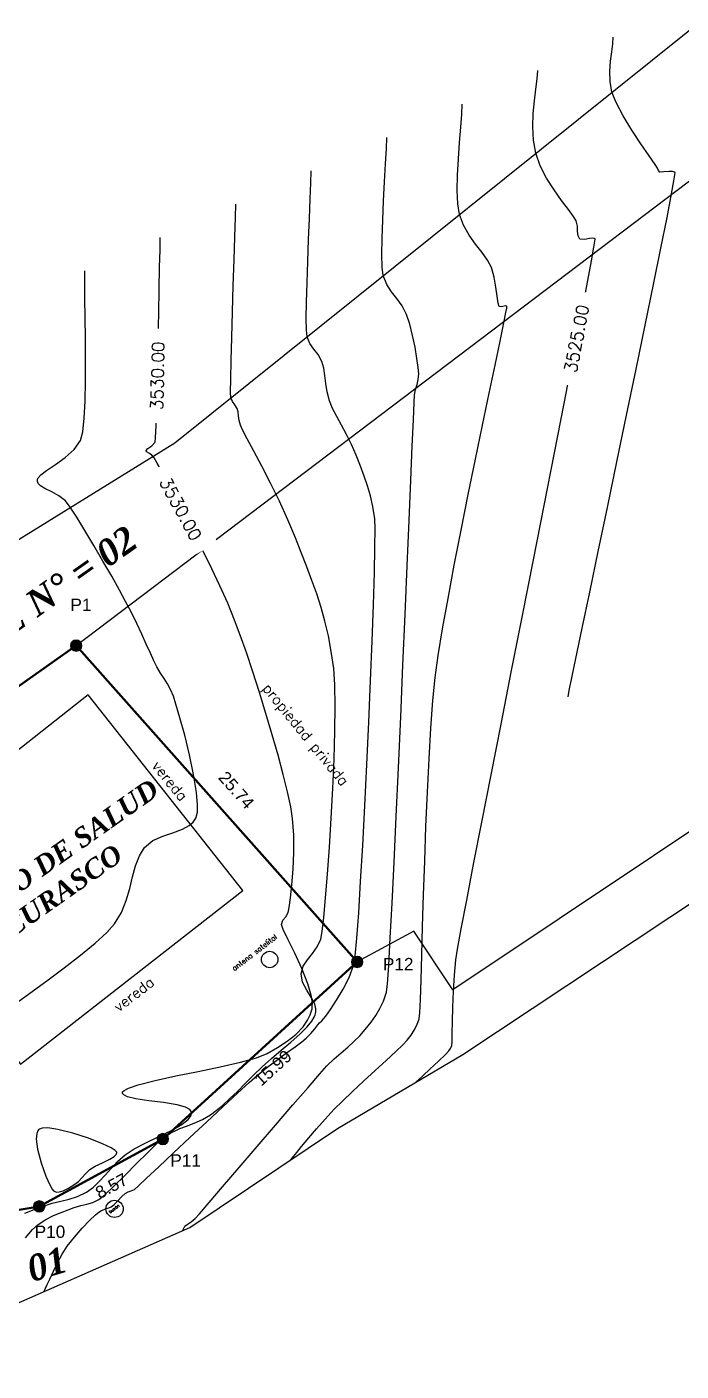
# Model space of a CAD drawing. Header units: metres. Extents: x 762293 to 762676, y 8443927 to 8444216.
# Drawn here: x 762521.7 to 762561.5, y 8443951.2 to 8444033 of the extents above; entities that cross this region are included whole.
import ezdxf
from ezdxf.enums import TextEntityAlignment as Align

# ---------------------------------------------------------------- set-up
doc = ezdxf.new("R2010")
doc.units = ezdxf.units.M
for name, color, linetype, lineweight in [('BLOQUES', 4, 'Continuous', 30), ('COTAS', 40, 'Continuous', 5), ('CUADROS', 9, 'Continuous', 20)]:
    doc.layers.add(name, color=color, linetype=linetype, lineweight=lineweight)
for name, color, linetype in [('C-PROP-BRNG', 92, 'Continuous'), ('C-TOPO', 7, 'Continuous'), ('C-TOPO-MAJR', 9, 'Continuous'), ('C-TOPO-TEXT', 7, 'Continuous'), ('CALLES', 7, 'Continuous'), ('V-BLDG-OTLN', 170, 'Continuous')]:
    doc.layers.add(name, color=color, linetype=linetype)
doc.layers.add('CERCO', color=7, linetype='Continuous', lineweight=50, true_color=0xf6541e)
doc.styles.add('COTAS', font='arial.ttf')
doc.styles.add('CUADROS', font='arial.ttf')
doc.styles.add('ROMANT', font='romant.shx')
doc.styles.get("Standard").update_dxf_attribs({"font": 'simplex.shx'})

# ---------------------------------------------------------------- blocks, each defined once
blk = doc.blocks.new('*U93')
at = {"layer": 'C-TOPO-MAJR', "color": 9, "linetype": 'Continuous', "lineweight": -3, "insert": (762555.132, 8444014.042, 3525), "char_height": 0.75, "width": 4.47286, "attachment_point": 5, "rotation": 79.05986, "bg_fill": 3, "box_fill_scale": 1.846667, "bg_fill_color": 256, "bg_fill_true_color": 13158600, "bg_fill_transparency": 0}
blk.add_mtext('3525.00', dxfattribs=at)
blk = doc.blocks.new('*U94')
at = {"layer": 'C-TOPO-MAJR', "color": 9, "linetype": 'Continuous', "lineweight": -3, "insert": (762529.63, 8444011.782, 3530), "char_height": 0.75, "width": 4.47286, "attachment_point": 5, "rotation": 88.68698, "bg_fill": 3, "box_fill_scale": 1.846667, "bg_fill_color": 256, "bg_fill_true_color": 13158600, "bg_fill_transparency": 0}
blk.add_mtext('3530.00', dxfattribs=at)
blk = doc.blocks.new('*U97')
at = {"layer": 'C-TOPO-MAJR', "color": 9, "linetype": 'Continuous', "lineweight": -3, "insert": (762531.04, 8444003.681, 3530), "char_height": 0.75, "width": 4.47286, "attachment_point": 5, "rotation": 298.27453, "bg_fill": 3, "box_fill_scale": 1.846667, "bg_fill_color": 256, "bg_fill_true_color": 13158600, "bg_fill_transparency": 0}
blk.add_mtext('3530.00', dxfattribs=at)

msp = doc.modelspace()

# ---------------------------------------------------------------- hatches: boundary and pattern name
at = {"layer": 'V-BLDG-OTLN'}
h = msp.add_hatch(color=256, dxfattribs=at)
h.dxf.hatch_style = 1
h.set_gradient(color1=(0, 0, 255), color2=(255, 255, 0), tint=1, name='SPHERICAL')
h.paths.add_polyline_path([(762524.336, 8443995.361, 1), (762525.036, 8443995.361, 1)])
h = msp.add_hatch(color=256, dxfattribs=at)
h.dxf.hatch_style = 1
h.set_gradient(color1=(0, 0, 255), color2=(255, 255, 0), tint=1, name='SPHERICAL')
h.paths.add_polyline_path([(762541.427, 8443976.109, 1), (762542.127, 8443976.109, 1)])
h = msp.add_hatch(color=256, dxfattribs=at)
h.dxf.hatch_style = 1
h.set_gradient(color1=(0, 0, 255), color2=(255, 255, 0), tint=1, name='SPHERICAL')
h.paths.add_polyline_path([(762529.61, 8443965.331, 1), (762530.31, 8443965.331, 1)])
h = msp.add_hatch(color=256, dxfattribs=at)
h.dxf.hatch_style = 1
h.set_gradient(color1=(0, 0, 255), color2=(255, 255, 0), tint=1, name='SPHERICAL')
h.paths.add_polyline_path([(762522.089, 8443961.232, 1), (762522.789, 8443961.232, 1)])

# ---------------------------------------------------------------- linework, layer by layer
at = {"flags": 128}
for points in [[(762459.175, 8443997.769), (762482.649, 8443985.341), (762492.418, 8443984.757), (762497.165, 8443984.71), (762519.649, 8444000.885), (762530.688, 8444007.703), (762566.388, 8444036.37), (762586.801, 8444049.523), (762566.024, 8444072.052), (762532.686, 8444051.44), (762505.359, 8444029.615), (762471.976, 8444011.452), (762459.175, 8443997.769)], [(762612.203, 8444019.672), (762576.896, 8443993.984), (762554.069, 8443978.731), (762547.604, 8443974.41), (762545.218, 8443977.98), (762541.777, 8443976.109)], [(762454.135, 8443991.398), (762472.225, 8443982.463), (762477.758, 8443977.263), (762499.159, 8443954.793), (762510.139, 8443951.207), (762518.144, 8443954.046), (762531.592, 8443959.953), (762540.577, 8443965.978), (762548.206, 8443970.473), (762588.16, 8443996.985), (762615.552, 8444016.076)]]:
    msp.add_lwpolyline(points, dxfattribs=at)
at = {"elevation": 3531.146, "flags": 128}
msp.add_lwpolyline([(762524.686, 8443995.361), (762568.521, 8444028.6)], dxfattribs=at)
for centre, radius in [((762536.455, 8443976.257), 0.5), ((762527.02, 8443961.083, 3527.739), 0.526)]:
    msp.add_circle(centre, radius)
at = {"layer": 'BLOQUES', "elevation": 3530.521, "flags": 128}
msp.add_lwpolyline([(762521.296, 8443969.88), (762534.823, 8443980.462), (762525.417, 8443992.363), (762511.962, 8443981.757), (762521.296, 8443969.88)], dxfattribs=at)
at = {"layer": 'C-TOPO', "color": 92, "linetype": 'Continuous', "lineweight": -3, "true_color": 0x00e000}
for points, elevation in [([(762554.604, 8443992.25), (762554.632, 8443992.388), (762554.703, 8443992.73), (762554.843, 8443993.404), (762555.087, 8443994.576), (762555.472, 8443996.423), (762555.931, 8443998.622), (762556.447, 8444001.096), (762557.004, 8444003.766), (762557.584, 8444006.555), (762558.171, 8444009.385), (762558.749, 8444012.177), (762559.3, 8444014.855), (762559.807, 8444017.339), (762560.255, 8444019.553), (762560.627, 8444021.418), (762560.905, 8444022.857), (762561.049, 8444023.649), (762561.106, 8444024.007), (762561.117, 8444024.124), (762561.114, 8444024.144), (762561.078, 8444024.176), (762560.969, 8444024.215), (762560.749, 8444024.224), (762560.433, 8444024.192), (762560.195, 8444024.179), (762560.113, 8444024.286), (762560.049, 8444024.424), (762559.897, 8444024.643), (762559.534, 8444025.163), (762559.039, 8444025.893), (762558.488, 8444026.739), (762557.959, 8444027.61), (762557.529, 8444028.412), (762557.276, 8444029.053), (762557.169, 8444029.683), (762557.15, 8444030.318), (762557.191, 8444030.932), (762557.26, 8444031.498), (762557.327, 8444031.99), (762557.361, 8444032.382)], 3524), ([(762537.724, 8443964.065), (762537.779, 8443964.128), (762537.897, 8443964.269), (762538.097, 8443964.508), (762538.4, 8443964.875), (762538.831, 8443965.394), (762539.312, 8443965.96), (762539.832, 8443966.55), (762540.381, 8443967.142), (762540.879, 8443967.641), (762541.496, 8443968.228), (762542.18, 8443968.864), (762542.881, 8443969.507), (762543.547, 8443970.117), (762544.125, 8443970.653), (762544.564, 8443971.074), (762544.813, 8443971.339), (762545.058, 8443971.66), (762545.255, 8443971.955), (762545.414, 8443972.267), (762545.545, 8443972.64), (762545.583, 8443973.01), (762545.622, 8443973.823), (762545.664, 8443975.012), (762545.711, 8443976.513), (762545.762, 8443978.261), (762545.821, 8443980.193), (762545.888, 8443982.244), (762545.964, 8443984.348), (762546.05, 8443986.443), (762546.148, 8443988.462), (762546.259, 8443990.341), (762546.385, 8443992.017), (762546.526, 8443993.424), (762546.711, 8443994.753), (762546.976, 8443996.377), (762547.306, 8443998.232), (762547.687, 8444000.255), (762548.102, 8444002.385), (762548.537, 8444004.559), (762548.977, 8444006.713), (762549.405, 8444008.787), (762549.807, 8444010.715), (762550.167, 8444012.438), (762550.47, 8444013.89), (762550.701, 8444015.011), (762550.823, 8444015.627), (762550.873, 8444015.904), (762550.885, 8444015.993), (762550.884, 8444016.007), (762550.865, 8444016.022), (762550.815, 8444016.034), (762550.715, 8444016.019), (762550.563, 8444015.984), (762550.406, 8444016.003), (762550.347, 8444016.2), (762550.292, 8444016.62), (762550.221, 8444017.178), (762550.112, 8444017.787), (762549.945, 8444018.363), (762549.709, 8444018.813), (762549.373, 8444019.285), (762548.985, 8444019.79), (762548.595, 8444020.339), (762548.251, 8444020.941), (762548.002, 8444021.607), (762547.902, 8444022.243), (762547.869, 8444023.059), (762547.886, 8444023.994), (762547.937, 8444024.988), (762548.007, 8444025.978), (762548.081, 8444026.905), (762548.142, 8444027.706), (762548.174, 8444028.323)], 3526), ([(762531.17, 8443959.767), (762531.178, 8443959.783), (762531.197, 8443959.828), (762531.235, 8443959.914), (762531.302, 8443960.024), (762531.442, 8443960.133), (762531.679, 8443960.299), (762531.93, 8443960.501), (762532.185, 8443960.788), (762532.765, 8443961.459), (762533.593, 8443962.424), (762534.592, 8443963.592), (762535.687, 8443964.872), (762536.802, 8443966.173), (762537.861, 8443967.405), (762538.787, 8443968.477), (762539.505, 8443969.298), (762539.939, 8443969.777), (762540.375, 8443970.207), (762540.797, 8443970.582), (762541.2, 8443970.926), (762541.583, 8443971.26), (762541.941, 8443971.606), (762542.273, 8443971.988), (762542.623, 8443972.443), (762542.917, 8443972.859), (762543.165, 8443973.274), (762543.374, 8443973.729), (762543.554, 8443974.261), (762543.615, 8443974.771), (762543.695, 8443975.901), (762543.792, 8443977.567), (762543.902, 8443979.686), (762544.024, 8443982.176), (762544.154, 8443984.952), (762544.288, 8443987.932), (762544.425, 8443991.032), (762544.561, 8443994.169), (762544.694, 8443997.26), (762544.819, 8444000.221), (762544.935, 8444002.969), (762545.039, 8444005.421), (762545.127, 8444007.494), (762545.197, 8444009.104), (762545.245, 8444010.168), (762545.269, 8444010.602), (762545.335, 8444010.953), (762545.419, 8444011.253), (762545.49, 8444011.553), (762545.52, 8444011.901), (762545.492, 8444012.277), (762545.417, 8444012.841), (762545.301, 8444013.518), (762545.152, 8444014.237), (762544.979, 8444014.924), (762544.788, 8444015.508), (762544.514, 8444016.047), (762544.195, 8444016.488), (762543.869, 8444016.896), (762543.579, 8444017.339), (762543.365, 8444017.883), (762543.3, 8444018.387), (762543.279, 8444019.165), (762543.292, 8444020.147), (762543.33, 8444021.26), (762543.384, 8444022.433), (762543.446, 8444023.594), (762543.505, 8444024.673), (762543.553, 8444025.596), (762543.581, 8444026.293)], 3527), ([(762522.733, 8443956.062), (762522.762, 8443956.119), (762522.824, 8443956.247), (762522.927, 8443956.469), (762523.081, 8443956.811), (762523.303, 8443957.292), (762523.555, 8443957.804), (762523.835, 8443958.317), (762524.142, 8443958.801), (762524.572, 8443959.36), (762525.047, 8443959.899), (762525.498, 8443960.368), (762525.857, 8443960.714), (762526.056, 8443960.887), (762526.219, 8443960.984), (762526.377, 8443961.05), (762526.513, 8443961.099), (762526.672, 8443961.143), (762526.822, 8443961.2), (762526.97, 8443961.335), (762527.208, 8443961.58), (762527.464, 8443961.839), (762527.665, 8443962.015), (762527.855, 8443962.11), (762528.036, 8443962.172), (762528.227, 8443962.266), (762528.455, 8443962.467), (762528.971, 8443962.946), (762529.712, 8443963.64), (762530.612, 8443964.486), (762531.605, 8443965.42), (762532.627, 8443966.379), (762533.612, 8443967.3), (762534.494, 8443968.118), (762535.209, 8443968.772), (762535.692, 8443969.197), (762536.287, 8443969.677), (762536.897, 8443970.14), (762537.483, 8443970.568), (762538.002, 8443970.945), (762538.416, 8443971.251), (762538.683, 8443971.47), (762538.95, 8443971.747), (762539.192, 8443972.034), (762539.383, 8443972.274), (762539.496, 8443972.412), (762539.619, 8443972.522), (762539.733, 8443972.637), (762539.868, 8443972.815), (762540.153, 8443973.213), (762540.527, 8443973.775), (762540.928, 8443974.445), (762541.294, 8443975.166), (762541.563, 8443975.883), (762541.652, 8443976.453), (762541.755, 8443977.55), (762541.869, 8443979.095), (762541.99, 8443981.007), (762542.116, 8443983.204), (762542.242, 8443985.605), (762542.366, 8443988.131), (762542.483, 8443990.699), (762542.591, 8443993.229), (762542.686, 8443995.64), (762542.765, 8443997.852), (762542.824, 8443999.783), (762542.859, 8444001.352), (762542.868, 8444002.479), (762542.847, 8444003.082), (762542.735, 8444003.819), (762542.589, 8444004.478), (762542.412, 8444005.088), (762542.206, 8444005.682), (762541.975, 8444006.29), (762541.72, 8444006.943), (762541.436, 8444007.602), (762541.131, 8444008.211), (762540.824, 8444008.775), (762540.536, 8444009.301), (762540.287, 8444009.795), (762540.097, 8444010.264), (762539.955, 8444010.802), (762539.872, 8444011.314), (762539.813, 8444011.797), (762539.745, 8444012.245), (762539.631, 8444012.654), (762539.409, 8444013.07), (762539.151, 8444013.404), (762538.907, 8444013.74), (762538.728, 8444014.16), (762538.693, 8444014.55), (762538.685, 8444015.278), (762538.699, 8444016.269), (762538.731, 8444017.449), (762538.775, 8444018.741), (762538.826, 8444020.071), (762538.877, 8444021.363), (762538.925, 8444022.543), (762538.963, 8444023.535), (762538.987, 8444024.264)], 3528), ([(762521.61, 8443959.319), (762522.029, 8443959.82), (762522.362, 8443960.138), (762522.831, 8443960.439), (762523.303, 8443960.676), (762523.762, 8443960.865), (762524.189, 8443961.022), (762524.569, 8443961.162), (762524.975, 8443961.291), (762525.339, 8443961.373), (762525.692, 8443961.471), (762526.064, 8443961.647), (762526.42, 8443961.934), (762526.978, 8443962.457), (762527.654, 8443963.122), (762528.361, 8443963.832), (762529.013, 8443964.491), (762529.524, 8443965.001), (762529.808, 8443965.268), (762530.035, 8443965.439), (762530.239, 8443965.576), (762530.452, 8443965.701), (762530.702, 8443965.838), (762530.994, 8443965.966), (762531.397, 8443966.115), (762531.868, 8443966.298), (762532.368, 8443966.522), (762532.853, 8443966.8), (762533.207, 8443967.061), (762533.6, 8443967.396), (762534.029, 8443967.791), (762534.488, 8443968.234), (762534.972, 8443968.713), (762535.479, 8443969.213), (762536.002, 8443969.723), (762536.561, 8443970.233), (762537.154, 8443970.739), (762537.741, 8443971.234), (762538.283, 8443971.71), (762538.742, 8443972.162), (762539.022, 8443972.502), (762539.169, 8443972.742), (762539.232, 8443972.893), (762539.252, 8443972.967), (762539.268, 8443973.067), (762539.266, 8443973.264), (762539.193, 8443973.552), (762539.003, 8443973.927), (762538.706, 8443974.392), (762538.456, 8443974.871), (762538.374, 8443975.38), (762538.502, 8443975.852), (762538.752, 8443976.247), (762539.058, 8443976.617), (762539.354, 8443977.019), (762539.572, 8443977.505), (762539.65, 8443977.958), (762539.748, 8443978.814), (762539.859, 8443980.003), (762539.976, 8443981.453), (762540.093, 8443983.094), (762540.204, 8443984.854), (762540.301, 8443986.663), (762540.378, 8443988.45), (762540.427, 8443990.144), (762540.444, 8443991.674), (762540.42, 8443992.968), (762540.349, 8443993.958), (762540.203, 8443994.994), (762540.025, 8443995.948), (762539.817, 8443996.84), (762539.58, 8443997.687), (762539.316, 8443998.51), (762539.026, 8443999.326), (762538.712, 8444000.156), (762538.377, 8444001.018), (762538.021, 8444001.93), (762537.568, 8444003.023), (762537.053, 8444004.143), (762536.513, 8444005.243), (762535.983, 8444006.276), (762535.499, 8444007.195), (762535.095, 8444007.951), (762534.807, 8444008.498), (762534.671, 8444008.787), (762534.6, 8444009.07), (762534.563, 8444009.336), (762534.53, 8444009.58), (762534.473, 8444009.799), (762534.344, 8444010.024), (762534.199, 8444010.209), (762534.091, 8444010.436), (762534.081, 8444010.778), (762534.09, 8444011.571), (762534.115, 8444012.717), (762534.151, 8444014.115), (762534.195, 8444015.666), (762534.243, 8444017.271), (762534.291, 8444018.829), (762534.335, 8444020.242), (762534.37, 8444021.41), (762534.393, 8444022.234)], 3529), ([(762520.885, 8443973.503), (762521.859, 8443974.206), (762522.9, 8443974.966), (762523.949, 8443975.749), (762524.945, 8443976.521), (762525.829, 8443977.247), (762526.541, 8443977.894), (762527.022, 8443978.426), (762527.438, 8443979.115), (762527.73, 8443979.84), (762527.942, 8443980.575), (762528.117, 8443981.292), (762528.297, 8443981.965), (762528.526, 8443982.567), (762528.848, 8443983.071), (762529.355, 8443983.494), (762529.946, 8443983.771), (762530.563, 8443983.976), (762531.146, 8443984.184), (762531.55, 8443984.403), (762531.796, 8443984.623), (762531.926, 8443984.805), (762531.979, 8443984.909), (762532.012, 8443984.998), (762532.056, 8443985.223), (762532.071, 8443985.665), (762532.009, 8443986.411), (762531.83, 8443987.518), (762531.576, 8443988.719), (762531.285, 8443989.905), (762530.998, 8443990.967), (762530.755, 8443991.798), (762530.597, 8443992.288), (762530.423, 8443992.696), (762530.234, 8443993.036), (762530.031, 8443993.35), (762529.818, 8443993.682), (762529.595, 8443994.074), (762529.415, 8443994.442), (762529.2, 8443994.909), (762528.951, 8443995.457), (762528.674, 8443996.065), (762528.37, 8443996.714), (762528.042, 8443997.383), (762527.694, 8443998.054), (762527.32, 8443998.737), (762526.848, 8443999.577), (762526.314, 8444000.507), (762525.756, 8444001.461), (762525.211, 8444002.371), (762524.717, 8444003.169), (762524.309, 8444003.789), (762524.026, 8444004.163), (762523.638, 8444004.476), (762523.196, 8444004.711), (762522.777, 8444004.916), (762522.512, 8444005.087), (762522.381, 8444005.235), (762522.335, 8444005.349), (762522.326, 8444005.411), (762522.33, 8444005.465), (762522.377, 8444005.577), (762522.534, 8444005.755), (762522.87, 8444006.014), (762523.419, 8444006.379), (762524.016, 8444006.8), (762524.558, 8444007.286), (762524.942, 8444007.845), (762525.079, 8444008.374), (762525.172, 8444009.195), (762525.228, 8444010.241), (762525.254, 8444011.445), (762525.258, 8444012.737), (762525.248, 8444014.052), (762525.23, 8444015.32), (762525.212, 8444016.475), (762525.201, 8444017.449), (762525.206, 8444018.175)], 3531)]:
    msp.add_lwpolyline(points, dxfattribs=dict(at, elevation=elevation))
at = {"layer": 'C-TOPO', "color": 2, "linetype": 'Continuous', "lineweight": -3, "true_color": 0xf5f500}
for points, elevation in [([(762545.338, 8443968.784), (762545.392, 8443968.834), (762545.527, 8443968.961), (762545.786, 8443969.204), (762546.195, 8443969.586), (762546.72, 8443970.079), (762547.146, 8443970.484), (762547.352, 8443970.691), (762547.464, 8443970.846), (762547.537, 8443971.018), (762547.55, 8443971.243), (762547.56, 8443971.753), (762547.573, 8443972.482), (762547.595, 8443973.362), (762547.633, 8443974.328), (762547.694, 8443975.311), (762547.783, 8443976.245), (762547.887, 8443976.889), (762548.112, 8443978.119), (762548.442, 8443979.865), (762548.864, 8443982.056), (762549.362, 8443984.62), (762549.923, 8443987.488), (762550.531, 8443990.587), (762551.172, 8443993.849), (762551.832, 8443997.2), (762552.496, 8444000.572), (762553.149, 8444003.892), (762553.777, 8444007.091), (762554.366, 8444010.096), (762554.9, 8444012.838), (762555.365, 8444015.246), (762555.747, 8444017.248), (762556.031, 8444018.774), (762556.178, 8444019.604), (762556.237, 8444019.975), (762556.249, 8444020.094), (762556.247, 8444020.114), (762556.212, 8444020.143), (762556.114, 8444020.165), (762555.92, 8444020.137), (762555.625, 8444020.068), (762555.319, 8444020.106), (762555.215, 8444020.298), (762555.188, 8444020.574), (762555.173, 8444020.894), (762555.102, 8444021.218), (762554.94, 8444021.484), (762554.626, 8444021.904), (762554.213, 8444022.451), (762553.755, 8444023.096), (762553.304, 8444023.81), (762552.915, 8444024.564), (762552.639, 8444025.33), (762552.498, 8444026.116), (762552.456, 8444026.928), (762552.485, 8444027.738), (762552.559, 8444028.514), (762552.649, 8444029.229), (762552.728, 8444029.852), (762552.768, 8444030.352)], 3525), ([(762521.562, 8443960.813), (762522.131, 8443961.034), (762522.625, 8443961.226), (762523.216, 8443961.419), (762523.75, 8443961.546), (762524.258, 8443961.663), (762524.767, 8443961.827), (762525.307, 8443962.095), (762525.736, 8443962.404), (762526.107, 8443962.757), (762526.452, 8443963.142), (762526.804, 8443963.547), (762527.195, 8443963.96), (762527.658, 8443964.369), (762528.21, 8443964.725), (762528.927, 8443965.096), (762529.715, 8443965.476), (762530.48, 8443965.858), (762531.13, 8443966.236), (762531.502, 8443966.53), (762531.664, 8443966.744), (762531.705, 8443966.882), (762531.703, 8443966.95), (762531.684, 8443967.015), (762531.591, 8443967.131), (762531.334, 8443967.275), (762530.818, 8443967.421), (762529.998, 8443967.555), (762529.113, 8443967.663), (762528.307, 8443967.778), (762527.814, 8443967.898), (762527.579, 8443968.014), (762527.505, 8443968.108), (762527.495, 8443968.161), (762527.507, 8443968.205), (762527.593, 8443968.294), (762527.866, 8443968.435), (762528.461, 8443968.633), (762529.496, 8443968.896), (762530.747, 8443969.17), (762532.103, 8443969.449), (762533.449, 8443969.731), (762534.674, 8443970.008), (762535.663, 8443970.278), (762536.305, 8443970.534), (762536.935, 8443970.906), (762537.522, 8443971.289), (762538.046, 8443971.699), (762538.486, 8443972.152), (762538.764, 8443972.558), (762538.922, 8443972.892), (762539.001, 8443973.131), (762539.032, 8443973.256), (762539.05, 8443973.37), (762539.053, 8443973.629), (762538.984, 8443974.082), (762538.781, 8443974.774), (762538.408, 8443975.712), (762537.978, 8443976.64), (762537.574, 8443977.46), (762537.276, 8443978.075), (762537.166, 8443978.39), (762537.264, 8443978.647), (762537.439, 8443978.863), (762537.581, 8443979.127), (762537.639, 8443979.425), (762537.721, 8443980.005), (762537.809, 8443980.801), (762537.885, 8443981.748), (762537.929, 8443982.779), (762537.924, 8443983.83), (762537.85, 8443984.833), (762537.735, 8443985.55), (762537.541, 8443986.457), (762537.281, 8443987.516), (762536.968, 8443988.689), (762536.614, 8443989.938), (762536.231, 8443991.226), (762535.833, 8443992.514), (762535.43, 8443993.765), (762535.036, 8443994.942), (762534.662, 8443996.005), (762534.322, 8443996.918), (762533.901, 8443997.946), (762533.431, 8443998.995), (762532.937, 8444000.031), (762532.441, 8444001.025), (762531.967, 8444001.943), (762531.537, 8444002.755), (762531.175, 8444003.429), (762530.904, 8444003.933), (762530.747, 8444004.236), (762530.562, 8444004.629), (762530.405, 8444004.974), (762530.247, 8444005.31), (762530.059, 8444005.676), (762529.836, 8444006.081), (762529.611, 8444006.467), (762529.418, 8444006.779), (762529.288, 8444006.96), (762529.145, 8444007.059), (762529, 8444007.132), (762528.931, 8444007.222), (762529.045, 8444007.348), (762529.286, 8444007.514), (762529.481, 8444007.733), (762529.512, 8444008.033), (762529.546, 8444008.74), (762529.579, 8444009.775), (762529.613, 8444011.058), (762529.646, 8444012.507), (762529.678, 8444014.043), (762529.709, 8444015.584), (762529.736, 8444017.052), (762529.761, 8444018.364), (762529.783, 8444019.442), (762529.8, 8444020.204)], 3530)]:
    msp.add_lwpolyline(points, dxfattribs=dict(at, elevation=elevation))
at = {"layer": 'C-TOPO', "color": 92, "linetype": 'Continuous', "lineweight": -3, "true_color": 0x00e000, "elevation": 3531}
msp.add_lwpolyline([(762527.16, 8443964.525), (762527.146, 8443964.558), (762527.062, 8443964.64), (762526.811, 8443964.795), (762526.291, 8443965.044), (762525.439, 8443965.381), (762524.489, 8443965.692), (762523.576, 8443965.92), (762522.962, 8443966.004), (762522.615, 8443965.99), (762522.455, 8443965.937), (762522.398, 8443965.896), (762522.349, 8443965.834), (762522.282, 8443965.666), (762522.254, 8443965.317), (762522.328, 8443964.724), (762522.547, 8443963.885), (762522.837, 8443963.077), (762523.071, 8443962.553), (762523.224, 8443962.282), (762523.306, 8443962.177), (762523.339, 8443962.15), (762523.386, 8443962.129), (762523.487, 8443962.105), (762523.654, 8443962.113), (762523.898, 8443962.188), (762524.223, 8443962.35), (762524.549, 8443962.543), (762524.819, 8443962.749), (762525.032, 8443962.979), (762525.243, 8443963.223), (762525.509, 8443963.471), (762525.846, 8443963.674), (762526.285, 8443963.883), (762526.721, 8443964.097), (762526.996, 8443964.269), (762527.125, 8443964.398), (762527.16, 8443964.483), (762527.16, 8443964.525)], close=True, dxfattribs=at)
at = {"layer": 'CERCO', "elevation": 3531.564, "flags": 128}
msp.add_lwpolyline([(762524.686, 8443995.361), (762500.85, 8443978.5), (762497.863, 8443976.387), (762487.854, 8443977.595), (762487.942, 8443973.601), (762492.417, 8443966.897), (762497.188, 8443961.185), (762501.92, 8443960.071), (762509.458, 8443959.076), (762522.439, 8443961.232), (762529.96, 8443965.331), (762541.777, 8443976.109), (762524.686, 8443995.361)], dxfattribs=at)
at = {"layer": 'COTAS'}
for centre in [(762524.686, 8443995.361), (762541.777, 8443976.109), (762529.96, 8443965.331), (762522.439, 8443961.232)]:
    msp.add_circle(centre, 0.35, dxfattribs=at)

# ---------------------------------------------------------------- texts
at = {"layer": 'C-PROP-BRNG', "color": 4, "linetype": 'Continuous', "lineweight": -3, "attachment_point": 8}
for s, insert, char_height, rotation in [('{\\fPalatino Linotype|b1|i1|c0|p18;\\C42;CALLE N° = 02  }', (762522.066, 8443996.845), 1.58203, 35.16277), ('{\\fPalatino Linotype|b1|i1|c0|p18;\\C42;CENTRO DE SALUD \\PCURASCO}', (762524.218, 8443979.954), 1.18652, 35.16277), ('{\\fPalatino Linotype|b1|i1|c0|p18;\\C42;CALLE N°= 01  }', (762516.944, 8443955.073), 1.58203, 16.76202)]:
    msp.add_mtext(s, dxfattribs=dict(at, insert=insert, char_height=char_height, rotation=rotation))
at = {"layer": 'CALLES', "style": 'ROMANT'}
for s, height, rotation, p in [('propiedad privada ', 0.6375, 309.05497, (762538.726, 8443989.724)), ('vereda', 0.6375, 309.05497, (762530.393, 8443987.13)), ('antena satelital', 0.31875, 37.55771, (762535.52, 8443976.687)), ('vereda', 0.6375, 37.55771, (762528.193, 8443974.147)), ('buzón', 0.184, 37.55771, (762526.993, 8443961.095, -7.891))]:
    msp.add_text(s, height=height, rotation=rotation, dxfattribs=at).set_placement(p, align=Align.MIDDLE)
at = {"layer": 'COTAS', "char_height": 0.75, "attachment_point": 5, "style": 'COTAS'}
for s, insert, rotation in [('\\A1;25.74', (762534.428, 8443986.565), 311.59635), ('\\A1;15.99', (762536.656, 8443969.656), 42.36882), ('\\A1;8.57', (762526.836, 8443962.473), 28.59294)]:
    msp.add_mtext(s, dxfattribs=dict(at, insert=insert, rotation=rotation))
at = {"layer": 'CUADROS', "style": 'CUADROS'}
for s, p in [('P1', (762524.972, 8443997.845)), ('P12', (762544.273, 8443975.978)), ('P11', (762531.342, 8443964.027)), ('P10', (762523.089, 8443959.69))]:
    msp.add_text(s, height=0.75, dxfattribs=at).set_placement(p, align=Align.MIDDLE_CENTER)

# ---------------------------------------------------------------- next in the draw order: block references
at = {"layer": 'C-TOPO-TEXT', "color": 7, "linetype": 'Continuous', "lineweight": -3}
for name in ['*U93', '*U94', '*U97']:
    msp.add_blockref(name, (0, 0), dxfattribs=at)

doc.saveas('drawing.dxf')
